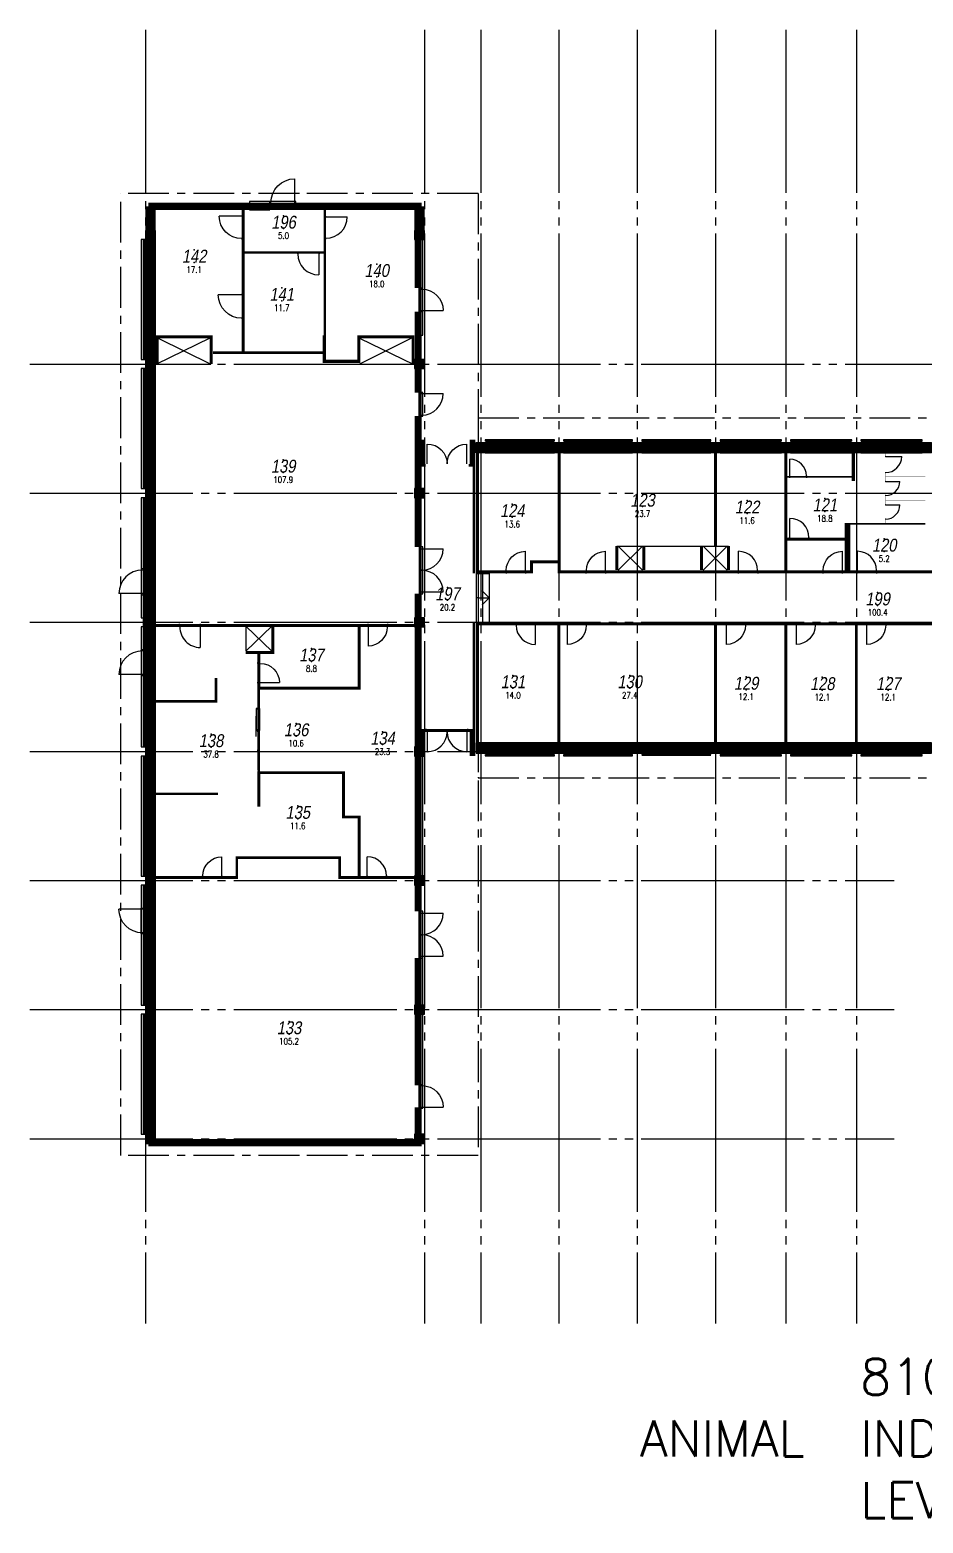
# Model space of a CAD drawing. Extents: x 1658 to 80590, y 400 to 58563.
# Drawn here: x 1658 to 36448, y 400 to 58563 of the extents above; entities that cross this region are included whole.
import ezdxf
from ezdxf.enums import TextEntityAlignment as Align

# ---------------------------------------------------------------- set-up
doc = ezdxf.new("R2010")
doc.units = 0
doc.header["$LTSCALE"] = 50
doc.header["$PDSIZE"] = 0.8
for name, pattern in [('4PHAN', [158.75, 127, -6.35, 6.35, -6.35, 6.35, -6.35]), ('CENTER', [50.8, 31.75, -6.35, 6.35, -6.35]), ('INVISIBLE', [999999, 0, -999999])]:
    doc.linetypes.add(name, pattern=pattern)
doc.layers.get('0').update_dxf_attribs({"linetype": 'CONTINUOUS'})
for name, color, linetype in [('ANNTEXT_01', 7, 'CONTINUOUS'), ('CL_01', 7, 'CONTINUOUS'), ('ED_01', 7, 'CONTINUOUS'), ('EW_01', 7, 'CONTINUOUS'), ('GRIDLINE_01', 15, '4PHAN'), ('HEADER_01', 7, 'INVISIBLE'), ('ND_01', 7, 'CONTINUOUS'), ('NS_01', 7, 'CONTINUOUS'), ('NW_01', 7, 'CONTINUOUS'), ('RF_01', 7, 'CONTINUOUS'), ('RI_01', 7, 'CONTINUOUS'), ('SC_01', 7, 'CONTINUOUS'), ('UF_01', 7, 'CONTINUOUS'), ('WW_01', 7, 'CONTINUOUS')]:
    doc.layers.add(name, color=color, linetype=linetype)
doc.styles.add('SIMPLEX', font='ARIALN.TTF', dxfattribs={"oblique": 10})
doc.styles.get("Standard").update_dxf_attribs({"font": 'simplex', "width": 0.7})

# ---------------------------------------------------------------- blocks, each defined once
blk = doc.blocks.new('RM_SPAM')
for p in [(0, 2.5), (0, 0)]:
    blk.add_point(p)
at = {"flags": 1}
for tag, p, width in [('SITENO', (-15, 0), 0.8), ('IN_OU_CODE', (-15, -2), 0.8), ('RM_CO_CODE', (-15, -4), 0.8), ('RM_TY_CODE', (-15, -6), 0.7), ('OCC/USE', (-15, -10), 0.8), ('RM_FU_CODE', (-15, -8), 0.8)]:
    blk.add_attdef(tag, p, '', height=1.25, dxfattribs=dict(at, width=width))
at = {"style": 'SIMPLEX', "oblique": 10}
blk.add_attdef('RM_NUM', text='', height=2.5, dxfattribs=at).set_placement((0, 0), align=Align.CENTER)
at = {"width": 0.8, "flags": 1}
for tag, p in [('BL_NUM', (15, 0)), ('LEVEL', (15, -2)), ('%S/L', (15, -4)), ('STUDCAP', (15, -6))]:
    blk.add_attdef(tag, text='', height=1.25, dxfattribs=at).set_placement(p, align=Align.RIGHT)
at = {"width": 0.8}
for tag, p in [('RM_AREA', (0, -2)), ('USE', (-0.24, -4.05)), ('USE2', (-0.24, -6.05))]:
    blk.add_attdef(tag, text='', height=1.25, dxfattribs=at).set_placement(p, align=Align.CENTER)
at = {"width": 0.8, "flags": 1}
blk.add_attdef('SERVS', text='', height=1.25, dxfattribs=at).set_placement((0, -8), align=Align.CENTER)
blk = doc.blocks.new('SPL')
for p, q in [((1, 0.5), (0, 0.5)), ((1, -0.5), (1, 0.5)), ((0, -0.5), (1, -0.5))]:
    blk.add_line(p, q)
blk = doc.blocks.new('DR1H90')
blk.add_line((-0.46, 0), (-0.46, 0.92))
blk.add_arc((-0.46, 0), 0.92, 0, 90)
at = {"flags": 1}
blk.add_attdef('SILLHT', text='', height=0.1, dxfattribs=at).set_placement((0, 0), align=Align.MIDDLE)
blk = doc.blocks.new('DRFRAME')
for p, q in [((-0.5, -0.5), (-0.5, 0.5)), ((0.5, -0.5), (0.5, 0.5))]:
    blk.add_line(p, q)
at = {"flags": 1}
blk.add_attdef('SILLHT', text='', height=0.1, dxfattribs=at).set_placement((0, 0), align=Align.MIDDLE)
blk = doc.blocks.new('ABTITLE')
for p, q in [((291, 3), (291, 5)), ((292, 3), (292, 5)), ((293, 3), (293, 5)), ((294, 3), (294, 5))]:
    blk.add_line(p, q)
blk.add_lwpolyline([(290, 5), (290, 3), (295, 3), (295, 5), (300, 5), (300, 3), (305, 3), (305, 5), (310, 5), (310, 3), (315, 3), (315, 5), (320, 5), (320, 3), (325, 3), (325, 5)])
blk.add_point((370, 23))
at = {"color": 2}
for s, p in [('UFA(npwc)', (320, 24.5)), ('GFA(npwc)', (320, 18.5)), ('Cleanable', (320, 12.5))]:
    blk.add_text(s, height=3.5, dxfattribs=at).set_placement(p, align=Align.RIGHT)
at = {"color": 4}
blk.add_text('LEVEL', height=7, dxfattribs=at).set_placement((170, 3))
at = {"color": 2}
for s, p in [('0', (295, 6)), ('2', (305, 6)), ('4', (315, 6))]:
    blk.add_text(s, height=3, dxfattribs=at).set_placement(p, align=Align.CENTER)
for s, p in [('6m', (325, 6)), ('R.L.', (245, 3)), ('REVISED', (335, 3))]:
    blk.add_text(s, height=3, dxfattribs=at).set_placement(p)
at = {"color": 4}
for tag, p in [('BLDNO', (170, 27)), ('BUILDING', (170, 15)), ('LEVEL', (215, 3))]:
    blk.add_attdef(tag, p, '', height=7, dxfattribs=at)
at = {"color": 2}
for tag, p in [('UFA', (342.49, 24.5)), ('GFA', (342.49, 18.5)), ('CFA', (342.49, 12.5))]:
    blk.add_attdef(tag, text='', height=3.5, dxfattribs=at).set_placement(p, align=Align.RIGHT)
for tag, p in [('RL', (255, 3)), ('REVDATE', (357, 3))]:
    blk.add_attdef(tag, p, '', height=3, dxfattribs=at)
blk = doc.blocks.new('TXTARR2')
blk.add_line((-1, 0), (0, 0))
at = {"const_width": 0.1}
blk.add_lwpolyline([(-0.71, 0.71), (0, 0), (-0.71, -0.71)], dxfattribs=at)
blk = doc.blocks.new('WNOF')
blk.add_line((-0.5, 0), (0.5, 0))
at = {"flags": 1}
blk.add_attdef('SILLHT', text='', height=0.1, dxfattribs=at).set_placement((0, 0), align=Align.MIDDLE)
blk = doc.blocks.new('WNFRAME')
for p, q in [((-0.5, -0.5), (-0.5, 0.5)), ((0.5, -0.5), (0.5, 0.5))]:
    blk.add_line(p, q)
at = {"flags": 1}
blk.add_attdef('SILLHT', text='', height=0.1, dxfattribs=at).set_placement((0, 0), align=Align.MIDDLE)
blk = doc.blocks.new('C-S')
for p, q in [((0.5, 0.5), (-0.5, 0.5)), ((-0.5, 0.5), (-0.5, -0.5)), ((0.5, -0.5), (0.5, 0.5)), ((-0.5, -0.5), (0.5, -0.5))]:
    blk.add_line(p, q)
at = {"const_width": 1}
blk.add_lwpolyline([(-0.5, 0), (0.5, 0)], dxfattribs=at)
blk = doc.blocks.new('DR1S')
blk.add_line((-0.2, 0.1), (-1.2, 0.1))
at = {"flags": 1}
blk.add_attdef('SILLHT', text='', height=0.1, dxfattribs=at).set_placement((0, 0), align=Align.MIDDLE)
blk = doc.blocks.new('DR2H90')
for p, q in [((-0.46, 0), (-0.46, 0.46)), ((0.46, 0), (0.46, 0.46))]:
    blk.add_line(p, q)
for centre, start, end in [((-0.46, 0), 359.9998, 89.9998), ((0.46, 0), 90.0002, 180.0002)]:
    blk.add_arc(centre, 0.46, start, end)
at = {"flags": 1}
blk.add_attdef('SILLHT', text='', height=0.1, dxfattribs=at).set_placement((0, 0), align=Align.MIDDLE)

msp = doc.modelspace()

# ---------------------------------------------------------------- linework, layer by layer
at = {"layer": 'EW_01'}
for points, const_width, elevation in [([(6275, 51692), (10206, 51692)], 279, 3644), ([(6358, 50753), (6358, 51692)], 394, 3644), ([(12016, 51692), (16918, 51692)], 279, 3644), ([(16835, 50753), (16835, 51692)], 394, 3644), ([(16860, 48505), (16860, 50397)], 114, 3644), ([(16860, 46670), (16860, 47590)], 114, 3644), ([(16860, 45723), (16860, 46670)], 114, 3644), ([(16860, 44434), (16860, 45368)], 114, 3644), ([(16860, 40694), (16860, 43520)], 114, 3644), ([(16860, 38427), (16860, 40339)], 114, 3644), ([(16860, 35665), (16860, 36599)], 114, 3644), ([(16860, 30636), (16860, 35309)], 114, 3644), ([(10567, 30514), (10574, 29688)], 100, 3694), ([(16860, 25251), (16860, 24235)], 114, 3644), ([(16860, 22406), (16860, 20577)], 114, 3644), ([(16860, 17479), (16860, 20222)], 114, 3644), ([(16860, 15548), (16860, 16564)], 114, 3644), ([(16918, 15218), (6275, 15218)], 279, 3644)]:
    msp.add_lwpolyline(points, dxfattribs=dict(at, const_width=const_width, elevation=elevation))
at = {"layer": 'GRIDLINE_01'}
for p, q in [((6161, 58563, 3644), (6161, 8172, 3644)), ((6161, 58563, 3644), (6161, 8172, 3644)), ((17032, 58563, 3644), (17032, 8172, 3644)), ((19216, 58563, 3644), (19216, 8172, 3644)), ((19216, 58563, 3644), (19216, 8172, 3644)), ((22264, 58563, 3644), (22264, 8172, 3644)), ((25312, 58563, 3644), (25312, 8172, 3644)), ((28360, 58563, 3644), (28360, 8172, 3644)), ((31104, 58563, 3644), (31104, 8172, 3644)), ((33847, 58563, 3644), (33847, 8172, 3644)), ((1658, 45546, 3644), (80590, 45546, 3644)), ((1658, 45546, 3644), (25225, 45546, 3644)), ((1658, 40516, 3644), (80590, 40516, 3644)), ((1658, 40516, 3644), (25225, 40516, 3644)), ((1658, 35487, 3644), (80590, 35487, 3644)), ((1658, 35487, 3644), (25225, 35487, 3644)), ((1658, 30458, 3644), (80590, 30458, 3644)), ((1658, 30458, 3644), (25225, 30458, 3644)), ((1658, 25429, 3644), (35313, 25429, 3644)), ((1658, 25429, 3644), (25225, 25429, 3644)), ((1658, 20400, 3644), (35313, 20400, 3644)), ((1658, 20400, 3644), (25225, 20400, 3644)), ((1658, 15370, 3644), (35313, 15370, 3644)), ((1658, 15370, 3644), (25225, 15370, 3644))]:
    msp.add_line(p, q, dxfattribs=at)
at = {"layer": 'HEADER_01'}
for points, const_width, elevation in [([(10206, 51692), (11006, 51692)], 279, 3644), ([(10206, 51692), (11006, 51692)], 279, 5744), ([(12016, 51692), (11006, 51692)], 279, 5744), ([(9964, 50394), (9964, 51344)], 114, 5744), ([(13148, 50414), (13148, 51314)], 90, 5744), ([(6300, 50397), (6300, 45723)], 508, 3644), ([(12053, 49889), (12953, 49889)], 90, 5744), ([(9964, 48284), (9964, 47294)], 114, 5744), ([(16860, 48505), (16860, 47590)], 114, 5778), ([(6300, 45368), (6300, 40694)], 508, 3644), ([(16860, 43520), (16860, 44434)], 114, 5778), ([(19394, 42345), (22087, 42345)], 508, 3644), ([(25135, 42345), (22442, 42345)], 508, 3644), ([(28183, 42345), (25490, 42345)], 508, 3644), ([(30926, 42345), (28538, 42345)], 508, 3644), ([(33669, 42345), (31281, 42345)], 508, 3644), ([(34025, 42345), (36412, 42345)], 508, 3644), ([(31222, 41153), (31932, 41153)], 75, 5744), ([(6300, 40339), (6300, 37564)], 508, 3644), ([(16860, 38427), (16860, 36599)], 114, 5778), ([(32035, 38731), (31222, 38731)], 114, 5778), ([(6300, 37564), (6300, 36564)], 508, 5644), ([(6300, 37189), (6300, 34414)], 508, 3644), ([(20178, 37449), (20991, 37449)], 114, 5778), ([(24115, 37449), (23302, 37449)], 114, 5778), ([(29222, 37449), (30035, 37449)], 114, 5778), ([(33337, 37449), (32524, 37449)], 114, 5778), ([(34665, 37449), (33852, 37449)], 114, 5778), ([(6300, 36564), (6300, 35665)], 508, 3644), ([(6300, 35309), (6300, 30636)], 508, 3644), ([(21375, 35430), (20563, 35430)], 114, 5778), ([(23363, 35430), (22550, 35430)], 114, 5778), ([(28748, 35430), (29560, 35430)], 114, 5778), ([(32278, 35430), (31465, 35430)], 114, 5778), ([(35021, 35430), (34209, 35430)], 114, 5778), ([(8332, 35367), (7462, 35367)], 114, 5744), ([(14797, 35367), (15610, 35367)], 114, 5778), ([(6300, 34414), (6300, 33414)], 508, 5644), ([(10574, 33921), (10574, 33108)], 114, 5778), ([(10567, 31278), (10567, 32129)], 100, 3644), ([(10567, 31278), (10567, 32129)], 100, 5744), ([(10567, 30487), (10567, 31278)], 100, 5744), ([(18746, 31277), (17070, 31277)], 114, 5778), ([(6300, 30280), (6300, 25607)], 508, 3644), ([(16860, 25607), (16860, 30280)], 114, 3644), ([(22087, 30534), (19394, 30534)], 508, 3644), ([(22442, 30534), (25135, 30534)], 508, 3644), ([(28183, 30534), (25490, 30534)], 508, 3644), ([(28538, 30534), (30926, 30534)], 508, 3644), ([(31281, 30534), (33669, 30534)], 508, 3644), ([(34025, 30534), (36412, 30534)], 508, 3644), ([(9172, 25550), (8359, 25550)], 114, 5778), ([(14769, 25550), (15582, 25550)], 114, 5778), ([(6300, 25251), (6300, 20577)], 508, 3644), ([(6300, 23352), (6300, 24352)], 508, 5644), ([(16860, 22406), (16860, 24235)], 114, 5778), ([(6300, 20577), (6300, 23352)], 508, 3644), ([(6300, 20222), (6300, 15548)], 508, 3644), ([(16860, 17479), (16860, 16564)], 114, 5778)]:
    msp.add_lwpolyline(points, dxfattribs=dict(at, const_width=const_width, elevation=elevation))
at = {"layer": 'NS_01', "elevation": 3644}
for points, const_width in [([(34978, 42091), (34978, 41971)], 18), ([(34978, 41291), (34978, 41001)], 18), ([(34987, 41166), (36533, 41166)], 18), ([(34978, 40401), (34978, 40083)], 18), ([(36533, 40248), (34987, 40248)], 18), ([(34978, 39483), (34978, 39355)], 18), ([(6554, 32409), (8904, 32409), (8904, 33319)], 100), ([(6554, 28807), (8979, 28807)], 100)]:
    msp.add_lwpolyline(points, dxfattribs=dict(at, const_width=const_width))
at = {"layer": 'NW_01', "elevation": 3644}
for points, const_width in [([(9964, 51344), (9964, 51553)], 114), ([(13148, 51314), (13148, 51544)], 90), ([(9964, 48284), (9964, 50394)], 114), ([(13148, 46664), (13148, 50414)], 90), ([(16721, 48505), (16721, 50397)], 165), ([(10026, 49889), (12053, 49889)], 90), ([(12953, 49889), (13103, 49889)], 90), ([(9964, 46044), (9964, 47294)], 114), ([(16721, 45723), (16721, 47590)], 165), ([(6612, 45546), (6612, 46555)], 114), ([(13128, 46664), (13128, 45649), (14533, 45649)], 130), ([(16581, 45543), (16581, 46555)], 114), ([(8786, 45989), (13063, 45989)], 110), ([(16721, 44434), (16721, 45368)], 165), ([(16721, 40694), (16721, 43520)], 165), ([(16975, 41659), (16975, 42599)], 114), ([(18899, 42599), (18899, 41545)], 229), ([(19096, 42091), (19096, 37507)], 114), ([(19096, 42091), (19096, 37392)], 114), ([(23302, 37449), (22270, 37449), (22270, 42091)], 114), ([(28360, 42091), (28360, 38457)], 114), ([(31104, 37506), (31104, 42091)], 114), ([(33726, 40996), (33726, 42091)], 135), ([(16918, 41602), (17070, 41602)], 114), ([(18746, 41602), (18785, 41602)], 114), ([(18956, 37392), (18956, 41545)], 114), ([(31222, 41153), (31161, 41153)], 75), ([(33658, 41153), (31932, 41153)], 75), ([(16721, 38427), (16721, 40339)], 165), ([(33504, 39360), (33504, 37488)], 229), ([(36533, 39322), (33618, 39322)], 75), ([(24515, 38457), (24515, 37523)], 114), ([(25569, 38457), (25569, 37523)], 114), ([(27817, 38457), (27817, 37523)], 114), ([(28871, 38457), (28871, 37523)], 114), ([(31165, 38731), (31222, 38731)], 114), ([(32035, 38731), (33390, 38731)], 114), ([(22213, 37848), (21194, 37848), (21194, 37449), (20991, 37449)], 114), ([(20178, 37449), (19039, 37449)], 114), ([(29222, 37449), (24115, 37449)], 114), ([(30035, 37449), (32524, 37449)], 114), ([(33337, 37449), (33852, 37449)], 114), ([(34665, 37449), (40877, 37449)], 114), ([(16721, 35665), (16721, 36599)], 165), ([(18956, 35487), (18956, 31334)], 114), ([(20563, 35430), (19039, 35430)], 114), ([(19096, 30788), (19096, 35487)], 114), ([(22550, 35430), (21375, 35430)], 114), ([(22264, 35430), (22264, 30788)], 114), ([(28748, 35430), (23363, 35430)], 114), ([(28360, 35430), (28360, 30788)], 114), ([(29560, 35430), (31465, 35430)], 114), ([(31104, 35430), (31104, 30788)], 114), ([(32278, 35430), (34209, 35430)], 114), ([(33847, 35430), (33847, 30788)], 114), ([(35021, 35430), (36952, 35430)], 114), ([(6554, 35367), (7462, 35367)], 114), ([(8332, 35367), (14797, 35367)], 114), ([(11120, 34313), (11120, 35309)], 114), ([(15610, 35367), (16638, 35367)], 114), ([(16721, 30636), (16721, 35309)], 165), ([(19096, 30788), (19096, 35373)], 114), ([(11177, 34313), (10066, 34313)], 114), ([(10574, 34255), (10574, 33921)], 114), ([(10567, 32869), (10567, 32129)], 100), ([(18899, 30280), (18899, 31334)], 229), ([(16918, 31277), (17070, 31277)], 114), ([(16975, 31220), (16975, 30636)], 114), ([(18746, 31277), (18785, 31277)], 114), ([(16721, 25607), (16721, 30280)], 165), ([(6554, 25550), (8359, 25550)], 114), ([(15582, 25550), (16638, 25550)], 114), ([(16721, 24235), (16721, 25251)], 165), ([(16721, 20577), (16721, 22406)], 165), ([(16721, 17453), (16721, 20222)], 165), ([(16721, 15548), (16721, 16590)], 165)]:
    msp.add_lwpolyline(points, dxfattribs=dict(at, const_width=const_width))
for points in [[(8720, 45546, 114, 114, 0), (8720, 46612, 114, 114, 0), (6554, 46612, 0, 0, 0)], [(14473, 45709, 114, 114, 0), (14473, 46612, 114, 114, 0), (16638, 46612, 0, 0, 0)], [(10574, 33108, 114, 114, 0), (10574, 32927, 114, 114, 0), (14486, 32927, 114, 114, 0), (14486, 35309, 0, 0, 0)], [(14486, 25550, 114, 114, 0), (14486, 27905, 114, 114, 0), (13876, 27905, 114, 114, 0), (13876, 29630, 114, 114, 0), (10574, 29630, 114, 114, 0), (10574, 28304, 0, 0, 0)], [(9172, 25550, 114, 114, 0), (9718, 25550, 100, 100, 0), (9718, 26322, 100, 100, 0), (13728, 26322, 100, 100, 0), (13728, 25550, 114, 114, 0), (14769, 25550, 0, 0, 0)]]:
    msp.add_lwpolyline(points, format="xyseb", dxfattribs=at)
at = {"layer": 'RF_01', "color": 6, "linetype": 'CENTER'}
for p, q in [((5195, 14723, 6971), (5196, 52188, 6971)), ((12155, 52188, 7276), (5196, 52188, 6971)), ((19115, 52188, 6971), (12155, 52188, 7276)), ((19115, 52188, 6971), (19115, 14723, 6971)), ((19115, 43450, 6971), (19115, 36440, 7276)), ((19115, 43450, 6971), (56707, 43450, 6971)), ((19115, 36440, 7276), (19115, 29429, 6971)), ((19115, 29429, 6971), (56707, 29429, 6971)), ((12155, 14723, 7276), (5195, 14723, 6971)), ((19115, 14723, 6971), (12155, 14723, 7276))]:
    msp.add_line(p, q, dxfattribs=at)
at = {"layer": 'SC_01'}
for p, q in [((19039, 37392, 3644), (19039, 35487, 3644)), ((19039, 37392, 3644), (19039, 35487, 3644)), ((19039, 37392, 3644), (19547, 37392, 3644)), ((19293, 37392, 3644), (19293, 35487, 3644)), ((19293, 37392, 3644), (19293, 35487, 3644)), ((19547, 37392, 3644), (19547, 35487, 3644)), ((19547, 37392, 3644), (19547, 35487, 3644)), ((19147, 36440, 3644), (19039, 36440, 3644)), ((19039, 35487, 3644), (19547, 35487, 3644))]:
    msp.add_line(p, q, dxfattribs=at)
at = {"layer": 'UF_01'}
for p, q in [((8665, 46553, 3644), (6591, 45546, 3644)), ((6654, 46553, 3644), (8711, 45546, 3644)), ((16527, 46554, 3644), (14495, 45546, 3644)), ((14528, 46542, 3644), (16581, 45543, 3644)), ((6591, 45546, 3644), (8711, 45546, 3644)), ((14495, 45546, 3644), (16614, 45546, 3644)), ((24515, 38457, 3644), (28871, 38457, 3644)), ((25514, 38456, 3644), (24576, 37524, 3644)), ((24576, 38456, 3644), (25514, 37524, 3644)), ((28819, 38456, 3644), (27875, 37524, 3644)), ((27875, 38456, 3644), (28813, 37524, 3644)), ((11077, 34370, 3644), (10066, 35331, 3644)), ((11077, 35331, 3644), (10066, 34370, 3644)), ((10069, 35394, 3644), (10069, 34373, 3644))]:
    msp.add_line(p, q, dxfattribs=at)

# ---------------------------------------------------------------- block references
at = {"layer": 'ANNTEXT_01', "xscale": 199.9999999999928, "yscale": 199.9999999999928, "zscale": 199.9999999999928}
msp.add_blockref('ABTITLE', (0, 0, 3644), dxfattribs=at).add_auto_attribs({'BLDNO': '8103', 'BUILDING': 'INDUSTRIES BUILDING', 'LEVEL': '1', 'RL': '103.300', 'UFA': '971.7', 'GFA': '1290.8', 'CFA': '0.0', 'REVDATE': '11/09/17'})
at = {"layer": 'CL_01', "xscale": 393.6999999999904, "yscale": 355.5999999999914, "zscale": 3441.699999999917}
for p in [(6358, 50575, 3644), (16835, 50575, 3644), (6358, 45546, 3644), (16835, 45546, 3644), (6358, 40516, 3644), (16835, 40516, 3644), (6358, 35487, 3644), (16835, 35487, 3644), (6358, 30458, 3644), (16835, 30458, 3644), (6358, 25429, 3644), (16835, 25429, 3644), (6358, 20400, 3644), (16835, 20400, 3644), (6358, 15370, 3644), (16835, 15370, 3644)]:
    msp.add_blockref('C-S', p, dxfattribs=at)
at = {"layer": 'CL_01', "yscale": 355.5999999999914, "rotation": 269.9998639667511}
for p, xscale, zscale in [((19216, 42288, 3644), -393.6999999999904, 2946.399999999926), ((19216, 42288, 3644), -393.6999999999904, 495.3), ((22264, 42288, 3644), -393.6999999999904, 2946.399999999926), ((25312, 42288, 3644), -393.6999999999904, 2946.399999999926), ((28360, 42288, 3644), -393.6999999999904, 2946.399999999926), ((31104, 42288, 3644), -393.6999999999904, 2946.399999999926), ((33847, 42288, 3644), -393.6999999999904, 2946.399999999926), ((36590, 42288, 3644), -393.6999999999904, 2946.399999999926), ((19216, 30591, 3644), 393.6999999999904, 2946.399999999926), ((19216, 30591, 3644), 393.6999999999904, 495.3), ((22264, 30591, 3644), 393.6999999999904, 2946.399999999926), ((25312, 30591, 3644), 393.6999999999904, 2946.399999999926), ((28360, 30591, 3644), 393.6999999999904, 2946.399999999926), ((31104, 30591, 3644), 393.6999999999904, 2946.399999999926), ((33847, 30591, 3644), 393.6999999999904, 2946.399999999926), ((36590, 30591, 3644), 393.6999999999904, 2946.399999999926)]:
    msp.add_blockref('C-S', p, dxfattribs=dict(at, xscale=xscale, zscale=zscale))
at = {"layer": 'ED_01'}
for name, p, xscale, yscale, zscale, rotation in [('DR1H90', (11511, 51832, 3644), -1010, 1010, 2075, 3.000000008412939e-06), ('SPL', (11511, 51832, 3644), 50, 1010, 50, 90.00000292195502), ('DRFRAME', (11511, 51692, 3644), 960.0000000000001, 279.3999999999932, 2075, 2.999999999999999e-06), ('DRFRAME', (16860, 48048, 3644), 863.599999999979, 114.2999999999972, 2108.199999999949, 90), ('DR1H90', (16918, 48048, 3644), 914.4000000000001, -914.4, 2108.2, 89.99986403324776), ('DRFRAME', (16860, 43977, 3644), 863.599999999979, 114.2999999999972, 2108.199999999949, 270), ('DR1H90', (16918, 43977, 3644), -914.4, -914.4, 2108.2, 89.9998639667511), ('DRFRAME', (16860, 37513, 3644), 1777.999999999957, 114.2999999999972, 2108.199999999949, 90), ('DR2H90', (16918, 37513, 3644), -1828.8, -1828.8, 2108.2, 89.99986396675126), ('DR1H90', (6046, 37064, 3644), 1000, 1000, 1975, 90), ('SPL', (6046, 37064, 3644), 50, 1000, 50, 180), ('DRFRAME', (6300, 37064, 3644), 950, 507.9999999999877, 1975, 90), ('DR1H90', (6046, 33914, 3644), 1000, 1000, 1975, 90), ('SPL', (6046, 33914, 3644), 50, 1000, 50, 180), ('DRFRAME', (6300, 33914, 3644), 950, 507.9999999999877, 1975, 90), ('DR1H90', (6046, 23852, 3644), -999.9999999999961, 999.9999999999961, 1975, 89.99972793350211), ('SPL', (6046, 23852, 3644), -50, 999.9999999999961, 50, 359.999727933505), ('DRFRAME', (6300, 23852, 3644), -950, 507.9999999999864, 1975, 89.99972793350211), ('DRFRAME', (16860, 23321, 3644), 1777.999999999957, 114.2999999999972, 2108.199999999949, 270), ('DR2H90', (16918, 23321, 3644), -1828.8, -1828.8, 2108.2, 89.99986396675126), ('DRFRAME', (16860, 17021, 3644), 863.599999999979, 114.2999999999972, 2108.199999999949, 90), ('DR1H90', (16918, 17021, 3644), 914.4000000000001, -914.4, 2108.2, 89.99986403324885)]:
    msp.add_blockref(name, p, dxfattribs=dict(at, xscale=xscale, yscale=yscale, zscale=zscale, rotation=rotation))
at = {"layer": 'ED_01', "xscale": 50.79999999999877, "zscale": 50.79999999999877}
for p, yscale in [((16918, 48048, 3644), 914.3999999999779), ((16918, 43977, 3644), 914.3999999999779), ((16918, 37513, 3644), 1828.799999999956), ((16918, 23321, 3644), 1828.799999999956), ((16918, 17021, 3644), 914.3999999999779)]:
    msp.add_blockref('SPL', p, dxfattribs=dict(at, yscale=yscale))
at = {"layer": 'ND_01'}
for name, p, xscale, yscale, zscale, rotation in [('DR1H90', (9907, 50869, 3644), -950, 950, 2075, 90.00000100000001), ('DRFRAME', (9964, 50869, 3644), 900, 114.2999999999972, 2075, 270.000001), ('DRFRAME', (13148, 50864, 3644), 850, 90, 2075, 270), ('DR1H90', (13193, 50864, 3644), 900, 900, 2075, 270), ('DRFRAME', (12503, 49889, 3644), 850, 90, 2075, 180), ('DR1H90', (12503, 49844, 3644), 900, 900, 2075, 180), ('DR1H90', (9907, 47789, 3644), -990.0000000000001, 990, 2075, 90.00000100000001), ('DRFRAME', (9964, 47789, 3644), 940, 114.2999999999972, 2075, 90.00000099999998), ('DR2H90', (17908, 41659, 3644), -1676.399999999959, 1676.399999999959, 2108.199999999949, 359.9998639335022), ('DRFRAME', (34978, 41631, 3644), 629.9999999999999, 18, 1775, 90), ('DR1H90', (34987, 41631, 3644), 679.9999999999999, 679.9999999999999, 1775, 270), ('DR1H90', (31577, 41190, 3644), 710, 710, 2075, 359.999991), ('DRFRAME', (31577, 41153, 3644), 660, 75, 2075, 179.999991), ('DRFRAME', (34978, 40701, 3644), 550, 18, 1775, 90), ('DR1H90', (34987, 40701, 3644), 600, 600, 1775, 270), ('DRFRAME', (34978, 39783, 3644), 550, 18, 1775, 90), ('DR1H90', (34987, 39783, 3644), 600, 600, 1775, 270), ('DR1H90', (31628, 38789, 3644), 812.7999999999803, 812.7999999999803, 2108.199999999949, 359.999864), ('DRFRAME', (31628, 38731, 3644), 761.9999999999816, 114.2999999999972, 2108.199999999949, 359.999864), ('DR1H90', (20584, 37506, 3644), -812.7999999999803, 812.7999999999803, 2108.199999999949, 359.981875), ('DR1H90', (23709, 37506, 3644), -812.7999999999803, 812.7999999999803, 2108.199999999949, 359.999864), ('DR1H90', (29629, 37506, 3644), 812.7999999999803, 812.7999999999803, 2108.199999999949, 359.999864), ('DR1H90', (32931, 37506, 3644), -812.7999999999803, 812.7999999999803, 2108.199999999949, 359.999864), ('DR1H90', (34259, 37506, 3644), 812.7999999999803, 812.7999999999803, 2108.199999999949, 359.9998639335012), ('DRFRAME', (20584, 37449, 3644), 761.9999999999816, 114.2999999999972, 2108.199999999949, 179.981875), ('DRFRAME', (23709, 37449, 3644), 761.9999999999816, 114.2999999999972, 2108.199999999949, 359.999864), ('DRFRAME', (29629, 37449, 3644), 761.9999999999816, 114.2999999999972, 2108.199999999949, 179.999864), ('DRFRAME', (32931, 37449, 3644), 761.9999999999816, 114.2999999999972, 2108.199999999949, 359.999864), ('DRFRAME', (34259, 37449, 3644), 761.9999999999816, 114.2999999999972, 2108.199999999949, 359.999864), ('DRFRAME', (20969, 35430, 3644), 761.9999999999816, 114.2999999999972, 2108.199999999949, 359.999998), ('DRFRAME', (22956, 35430, 3644), 761.9999999999816, 114.2999999999972, 2108.199999999949, 359.999998), ('DRFRAME', (29154, 35430, 3644), 761.9999999999816, 114.2999999999972, 2108.199999999949, 179.999991), ('DRFRAME', (7897, 35367, 3644), 819.9999999999999, 114.2999999999972, 2075, 1.4e-05), ('DR1H90', (7897, 35309, 3644), 870.0000000000001, 870.0000000000001, 2075, 180.000014), ('DRFRAME', (15203, 35367, 3644), 761.9999999999816, 114.2999999999972, 2108.199999999949, 180.000004), ('DR1H90', (15203, 35309, 3644), -812.7999999999804, 812.7999999999803, 2108.199999999949, 180.000004), ('DR1H90', (20969, 35373, 3644), 812.7999999999803, 812.7999999999803, 2108.199999999949, 179.999998), ('DR1H90', (22956, 35373, 3644), -812.7999999999803, 812.7999999999803, 2108.199999999949, 179.999998), ('DR1H90', (29154, 35373, 3644), -812.7999999999803, 812.7999999999803, 2108.199999999949, 179.999991), ('DR1H90', (31872, 35373, 3644), -812.7999999999803, 812.7999999999803, 2108.199999999949, 180), ('DR1H90', (34615, 35373, 3644), -812.7999999999803, 812.7999999999803, 2108.199999999949, 180), ('DRFRAME', (10574, 33514, 3733), 761.9999999999816, 114.2999999999972, 2108.199999999949, 89.999992), ('DR1H90', (10631, 33514, 3733), -812.7999999999803, 812.7999999999803, 2108.199999999949, 269.999992), ('DR1S', (10517, 30883, 3644), -791, 395.5, 2075, 89.99999199999998), ('DRFRAME', (10567, 30883, 3644), 740.9999999999999, 100, 2075, 269.999992), ('DRFRAME', (17908, 31277, 3644), 1625.59999999996, 114.2999999999972, 2108.199999999949, 359.999864), ('DR2H90', (17908, 31220, 3644), 1676.399999999959, 1676.399999999959, 2108.199999999949, 179.999864), ('DRFRAME', (15175, 25550, 3644), 761.9999999999816, 114.2999999999972, 2108.199999999949, 180)]:
    msp.add_blockref(name, p, dxfattribs=dict(at, xscale=xscale, yscale=yscale, zscale=zscale, rotation=rotation))
at = {"layer": 'ND_01', "zscale": 2108.199999999949}
for name, p, xscale, yscale in [('DRFRAME', (31872, 35430, 3644), 761.9999999999816, 114.2999999999972), ('DRFRAME', (34615, 35430, 3644), 761.9999999999816, 114.2999999999972), ('DR1H90', (8765, 25607, 3644), -812.7999999999803, 812.7999999999803), ('DR1H90', (15175, 25607, 3644), 812.7999999999803, 812.7999999999803), ('DRFRAME', (8765, 25550, 3644), 761.9999999999816, 114.2999999999972)]:
    msp.add_blockref(name, p, dxfattribs=dict(at, xscale=xscale, yscale=yscale))
at = {"layer": 'RI_01', "xscale": 199.9999999999927, "yscale": 199.9999999999927, "zscale": 199.9999999999927}
for p, values in [((11538, 50822, 3644), {'RM_NUM': '196', 'RM_AREA': '5.0'}), ((8059, 49499, 3644), {'RM_NUM': '142', 'RM_AREA': '17.1'}), ((15169, 48940, 3644), {'RM_NUM': '140', 'RM_AREA': '18.0'}), ((11471, 48012, 3644), {'RM_NUM': '141', 'RM_AREA': '11.7'}), ((11525, 41319, 3644), {'RM_NUM': '139', 'RM_AREA': '107.9'}), ((25520, 39993, 3644), {'RM_NUM': '123', 'RM_AREA': '23.7'}), ((29593, 39726, 3644), {'RM_NUM': '122', 'RM_AREA': '11.6'}), ((32621, 39808, 3644), {'RM_NUM': '121', 'RM_AREA': '18.8'}), ((20446, 39584, 3644), {'RM_NUM': '124', 'RM_AREA': '13.6'}), ((34933, 38242, 3644), {'RM_NUM': '120', 'RM_AREA': '5.2'}), ((17922, 36346, 3644), {'RM_NUM': '197', 'RM_AREA': '20.2'}), ((34676, 36148, 3644), {'RM_NUM': '199', 'RM_AREA': '100.4'}), ((12626, 33965, 3644), {'RM_NUM': '137', 'RM_AREA': '8.8'}), ((20473, 32921, 3644), {'RM_NUM': '131', 'RM_AREA': '14.0'}), ((25020, 32921, 3644), {'RM_NUM': '130', 'RM_AREA': '27.4'}), ((29557, 32863, 3644), {'RM_NUM': '129', 'RM_AREA': '12.1'}), ((32520, 32848, 3644), {'RM_NUM': '128', 'RM_AREA': '12.1'}), ((35090, 32848, 3644), {'RM_NUM': '127', 'RM_AREA': '12.1'}), ((12030, 31051, 3644), {'RM_NUM': '136', 'RM_AREA': '10.6'}), ((8715, 30626, 3644), {'RM_NUM': '138', 'RM_AREA': '37.8'}), ((15395, 30724, 3644), {'RM_NUM': '134', 'RM_AREA': '23.3'}), ((12093, 27833, 3644), {'RM_NUM': '135', 'RM_AREA': '11.6'}), ((11754, 19444, 3644), {'RM_NUM': '133', 'RM_AREA': '105.2'})]:
    msp.add_blockref('RM_SPAM', p, dxfattribs=at).add_auto_attribs(values)
at = {"layer": 'SC_01', "xscale": 400, "yscale": 400, "zscale": 400, "rotation": 359.999863966751}
msp.add_blockref('TXTARR2', (19547, 36440, 3644), dxfattribs=at)
at = {"layer": 'WW_01'}
for name, p, xscale, yscale, zscale, rotation in [('SPL', (10606, 51832, 3694), 50.00000000000001, 800, 50.00000000000001, 90.00000300000002), ('WNFRAME', (10606, 51692, 3694), 750, 279.3999999999932, 2024.999999999999, 2.999999999999999e-06), ('WNOF', (10606, 51692, 3694), 800.0000000000001, 800.0000000000001, 2050, 180.0000029999999), ('SPL', (10606, 51603, 3694), 50.00000000000001, 800, 50.00000000000001, 270.000003), ('SPL', (6161, 48060, 5866), 165.099999999996, 4673.599999999887, 50.79999999999877, 180), ('WNFRAME', (6497, 48060, 5866), 4622.799999999887, 114.2999999999972, 1193.799999999971, 270), ('WNOF', (6497, 48060, 5866), 4673.599999999887, 4673.599999999887, 1219.19999999997, 270), ('SPL', (16854, 48533, 5866), 50.79999999999877, 3727.44999999991, 50.79999999999877, 180), ('WNFRAME', (16860, 48533, 5866), 3676.64999999991, 114.2999999999972, 1193.799999999971, 90), ('WNOF', (16860, 48533, 5866), 3727.44999999991, 3727.44999999991, 1219.19999999997, 90), ('SPL', (6161, 43031, 5866), 165.099999999996, 4673.599999999887, 50.79999999999877, 180), ('WNOF', (6497, 43031, 5866), 4673.599999999887, 4673.599999999887, 1219.19999999997, 270), ('WNFRAME', (6497, 43031, 5866), 4622.799999999887, 114.2999999999972, 1193.799999999971, 270), ('SPL', (16854, 43977, 5866), 50.79999999999877, 914.3999999999779, 50.79999999999877, 180), ('WNFRAME', (16860, 43977, 5866), 863.599999999979, 114.2999999999972, 1193.799999999971, 90), ('WNOF', (16860, 43977, 5866), 914.3999999999779, 914.3999999999779, 1219.19999999997, 90), ('SPL', (20740, 42541, 5371), 50.79999999999877, 2692.399999999935, 50.79999999999877, 89.99986400000002), ('SPL', (23788, 42541, 5371), 50.79999999999877, 2692.399999999935, 50.79999999999877, 89.99986400000002), ('SPL', (26836, 42541, 5371), 50.79999999999877, 2692.399999999935, 50.79999999999877, 89.99986400000002), ('SPL', (29732, 42541, 5371), 50.79999999999877, 2387.599999999942, 50.79999999999877, 89.99986400000002), ('SPL', (32475, 42541, 5371), 50.79999999999877, 2387.599999999942, 50.79999999999877, 89.99986400000002), ('SPL', (35218, 42541, 5371), 50.79999999999877, 2387.599999999942, 50.79999999999877, 89.99986400000002), ('WNOF', (20740, 42148, 5371), 2692.399999999935, 2692.399999999935, 1219.19999999997, 179.999864), ('SPL', (20740, 42141, 5371), 50.79999999999877, 2692.399999999935, 50.79999999999877, 269.999864), ('WNFRAME', (20740, 42148, 5371), 2641.599999999936, 114.2999999999972, 1193.799999999971, 359.999864), ('WNOF', (23788, 42148, 5371), 2692.399999999935, 2692.399999999935, 1219.19999999997, 179.999864), ('SPL', (23788, 42141, 5371), 50.79999999999877, 2692.399999999935, 50.79999999999877, 269.999864), ('WNFRAME', (23788, 42148, 5371), 2641.599999999936, 114.2999999999972, 1193.799999999971, 179.999864), ('WNOF', (26836, 42148, 5371), 2692.399999999935, 2692.399999999935, 1219.19999999997, 179.999864), ('SPL', (26836, 42141, 5371), 50.79999999999877, 2692.399999999935, 50.79999999999877, 269.999864), ('WNFRAME', (26836, 42148, 5371), 2641.599999999936, 114.2999999999972, 1193.799999999971, 179.999864), ('WNOF', (29732, 42148, 5371), 2387.599999999942, 2387.599999999942, 1219.19999999997, 179.999864), ('SPL', (29732, 42141, 5371), 50.79999999999877, 2387.599999999942, 50.79999999999877, 269.999864), ('WNFRAME', (29732, 42148, 5371), 2336.799999999943, 114.2999999999972, 1193.799999999971, 179.999864), ('WNOF', (32475, 42148, 5371), 2387.599999999942, 2387.599999999942, 1219.19999999997, 179.999864), ('SPL', (32475, 42141, 5371), 50.79999999999877, 2387.599999999942, 50.79999999999877, 269.999864), ('WNFRAME', (32475, 42148, 5371), 2336.799999999943, 114.2999999999972, 1193.799999999971, 179.999864), ('WNOF', (35218, 42148, 5371), 2387.599999999942, 2387.599999999942, 1219.19999999997, 179.999864), ('SPL', (35218, 42141, 5371), 50.79999999999877, 2387.599999999942, 50.79999999999877, 269.999864), ('WNFRAME', (35218, 42148, 5371), 2336.799999999943, 114.2999999999972, 1193.799999999971, 359.999864), ('SPL', (6161, 38002, 5866), 165.099999999996, 4673.599999999887, 50.79999999999877, 180), ('WNFRAME', (6497, 38002, 5866), 4622.799999999887, 114.2999999999972, 1193.799999999971, 270), ('WNOF', (6497, 38002, 5866), 4673.599999999887, 4673.599999999887, 1219.19999999997, 270), ('SPL', (6161, 32973, 5866), 165.099999999996, 4673.599999999887, 50.79999999999877, 180), ('WNFRAME', (6497, 32973, 5866), 4622.799999999887, 114.2999999999972, 1193.799999999971, 270), ('WNOF', (6497, 32973, 5866), 4673.599999999887, 4673.599999999887, 1219.19999999997, 270), ('SPL', (10517, 31704, 3694), 49.99999999999999, 850.9999999999999, 49.99999999999999, 179.999992), ('WNFRAME', (10567, 31704, 3694), 800.9999999999998, 100, 2024.999999999999, 89.999992), ('SPL', (10567, 31704, 3694), 49.99999999999999, 850.9999999999999, 49.99999999999999, 359.999992), ('WNOF', (10567, 31704, 3694), 850.9999999999999, 850.9999999999999, 2050, 269.999992), ('SPL', (6161, 27943, 5866), 165.099999999996, 4673.599999999887, 50.79999999999877, 180), ('WNFRAME', (6497, 27943, 5866), 4622.799999999887, 114.2999999999972, 1193.799999999971, 270), ('WNOF', (6497, 27943, 5866), 4673.599999999887, 4673.599999999887, 1219.19999999997, 270), ('SPL', (16854, 27943, 5866), 50.79999999999877, 4673.599999999887, 50.79999999999877, 180), ('WNFRAME', (16860, 27943, 5866), 4622.799999999887, 114.2999999999972, 1193.799999999971, 90), ('WNOF', (16860, 27943, 5866), 4673.599999999887, 4673.599999999887, 1219.19999999997, 90), ('SPL', (20740, 30737, 5371), 50.79999999999877, 2692.399999999935, 50.79999999999877, 90), ('SPL', (20740, 30337, 5371), 50.79999999999877, 2692.399999999935, 50.79999999999877, 270), ('WNFRAME', (20740, 30731, 5371), 2641.599999999936, 114.2999999999972, 1193.799999999971, 180), ('SPL', (23788, 30737, 5371), 50.79999999999877, 2692.399999999935, 50.79999999999877, 90), ('SPL', (23788, 30337, 5371), 50.79999999999877, 2692.399999999935, 50.79999999999877, 270), ('SPL', (26836, 30737, 5371), 50.79999999999877, 2692.399999999935, 50.79999999999877, 90), ('SPL', (26836, 30395, 5371), 50.79999999999877, 2692.399999999935, 50.79999999999877, 270), ('WNFRAME', (26836, 30731, 5371), 2641.599999999936, 114.2999999999972, 1193.799999999971, 180), ('SPL', (29732, 30737, 5371), 50.79999999999877, 2387.599999999942, 50.79999999999877, 90), ('SPL', (29732, 30337, 5371), 50.79999999999877, 2387.599999999942, 50.79999999999877, 270), ('SPL', (32475, 30737, 5371), 50.79999999999877, 2387.599999999942, 50.79999999999877, 90), ('SPL', (32475, 30337, 5371), 50.79999999999877, 2387.599999999942, 50.79999999999877, 270), ('SPL', (35218, 30737, 5371), 50.79999999999877, 2387.599999999942, 50.79999999999877, 90), ('SPL', (35218, 30337, 5371), 50.79999999999877, 2387.599999999942, 50.79999999999877, 270), ('SPL', (6161, 22914, 5866), 165.099999999996, 4673.599999999887, 50.79999999999877, 180), ('WNFRAME', (6497, 22914, 5866), 4622.799999999887, 114.2999999999972, 1193.799999999971, 270), ('WNOF', (6497, 22914, 5866), 4673.599999999887, 4673.599999999887, 1219.19999999997, 270), ('SPL', (16854, 22406, 5866), 50.79999999999877, 3657.599999999909, 50.79999999999877, 180), ('WNFRAME', (16860, 22406, 5866), 3606.799999999911, 114.2999999999972, 1193.799999999971, 270), ('WNOF', (16860, 22406, 5866), 3657.599999999909, 3657.599999999909, 1219.19999999997, 90), ('SPL', (6161, 17885, 5866), 165.099999999996, 4673.599999999887, 50.79999999999877, 180), ('WNFRAME', (6497, 17885, 5866), 4622.799999999887, 114.2999999999972, 1193.799999999971, 270), ('WNOF', (6497, 17885, 5866), 4673.599999999887, 4673.599999999887, 1219.19999999997, 270), ('SPL', (16854, 18393, 5866), 50.79999999999877, 3657.599999999909, 50.79999999999877, 180), ('WNFRAME', (16860, 18393, 5866), 3606.799999999911, 114.2999999999972, 1193.799999999971, 90), ('WNOF', (16860, 18393, 5866), 3657.599999999909, 3657.599999999909, 1219.19999999997, 90)]:
    msp.add_blockref(name, p, dxfattribs=dict(at, xscale=xscale, yscale=yscale, zscale=zscale, rotation=rotation))
for name, p, xscale, yscale, zscale in [('SPL', (6504, 48060, 5866), 50.79999999999877, 4673.599999999887, 50.79999999999877), ('SPL', (16918, 48533, 5866), 50.79999999999877, 3727.44999999991, 50.79999999999877), ('SPL', (6504, 43031, 5866), 50.79999999999877, 4673.599999999887, 50.79999999999877), ('SPL', (16918, 43977, 5866), 50.79999999999877, 914.3999999999779, 50.79999999999877), ('SPL', (6504, 38002, 5866), 50.79999999999877, 4673.599999999887, 50.79999999999877), ('SPL', (6504, 32973, 5866), 50.79999999999877, 4673.599999999887, 50.79999999999877), ('SPL', (6504, 27943, 5866), 50.79999999999877, 4673.599999999887, 50.79999999999877), ('SPL', (16918, 27943, 5866), 50.79999999999877, 4673.599999999887, 50.79999999999877), ('WNOF', (20740, 30731, 5371), 2692.399999999935, 2692.399999999935, 1219.19999999997), ('WNOF', (23788, 30731, 5371), 2692.399999999935, 2692.399999999935, 1219.19999999997), ('WNFRAME', (23788, 30731, 5371), 2641.599999999936, 114.2999999999972, 1193.799999999971), ('WNOF', (26836, 30731, 5371), 2692.399999999935, 2692.399999999935, 1219.19999999997), ('WNOF', (29732, 30731, 5371), 2387.599999999942, 2387.599999999942, 1219.19999999997), ('WNFRAME', (29732, 30731, 5371), 2336.799999999943, 114.2999999999972, 1193.799999999971), ('WNOF', (32475, 30731, 5371), 2387.599999999942, 2387.599999999942, 1219.19999999997), ('WNFRAME', (32475, 30731, 5371), 2336.799999999943, 114.2999999999972, 1193.799999999971), ('WNOF', (35218, 30731, 5371), 2387.599999999942, 2387.599999999942, 1219.19999999997), ('WNFRAME', (35218, 30731, 5371), 2336.799999999943, 114.2999999999972, 1193.799999999971), ('SPL', (6504, 22914, 5866), 50.79999999999877, 4673.599999999887, 50.79999999999877), ('SPL', (16918, 22406, 5866), 50.79999999999877, 3657.599999999909, 50.79999999999877), ('SPL', (6504, 17885, 5866), 50.79999999999877, 4673.599999999887, 50.79999999999877), ('SPL', (16918, 18393, 5866), 50.79999999999877, 3657.599999999909, 50.79999999999877)]:
    msp.add_blockref(name, p, dxfattribs=dict(at, xscale=xscale, yscale=yscale, zscale=zscale))

# ---------------------------------------------------------------- texts
at = {"layer": 'ANNTEXT_01', "color": 4}
msp.add_text('ANIMAL', height=1400, dxfattribs=at).set_placement((25420, 3000, 3644))

doc.saveas('drawing.dxf')
